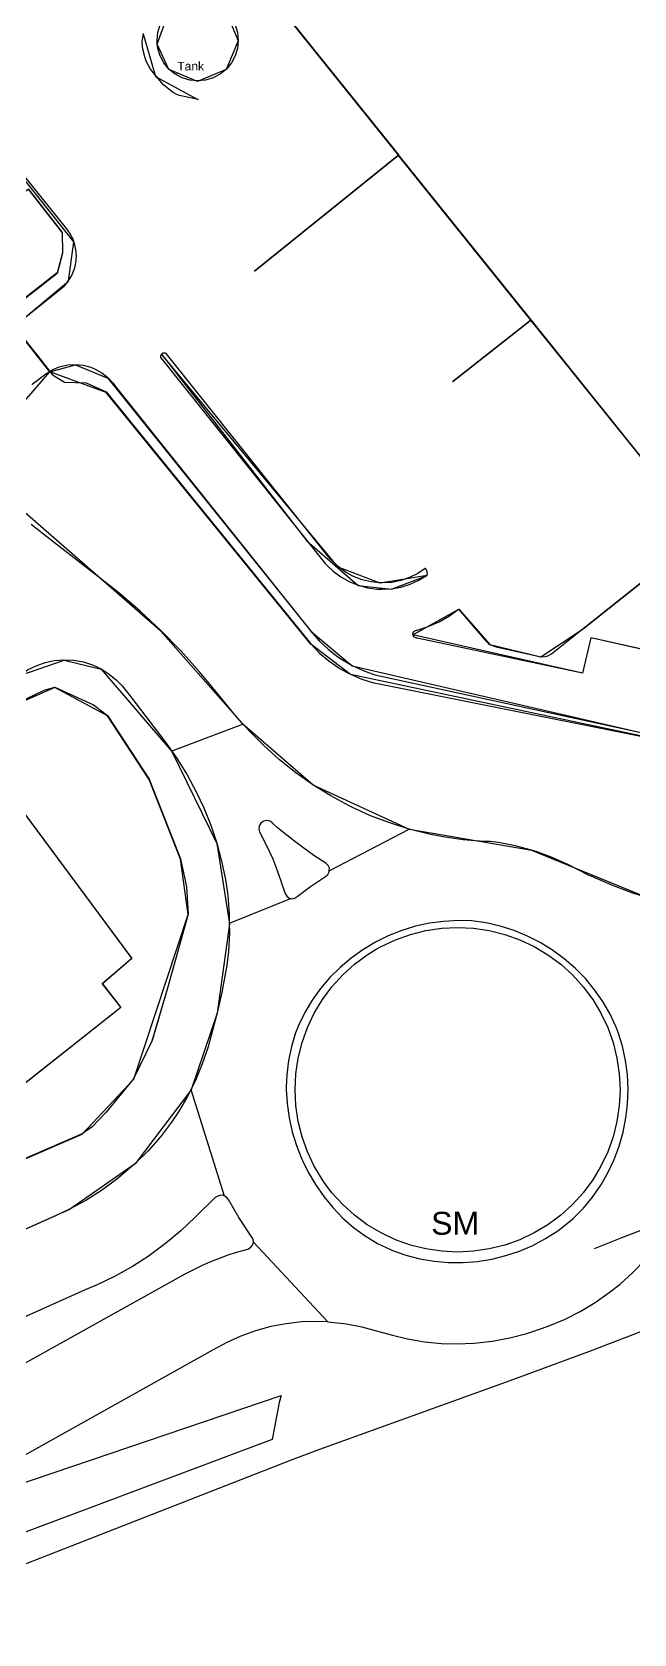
# Model space of a CAD drawing. Header units: millimetres. Extents: x 111502 to 977541, y 8702 to 1044108.
# Drawn here: x 488778.3 to 488857.1, y 242856.8 to 243066.6 of the extents above; entities that cross this region are included whole.
import ezdxf
from ezdxf.enums import TextEntityAlignment as Align

# ---------------------------------------------------------------- set-up
doc = ezdxf.new("R2010")
doc.units = ezdxf.units.MM
doc.header["$LTSCALE"] = 0.25
doc.linetypes.add('DASHED2', pattern=[9.525, 6.35, -3.175])
doc.layers.add('E HVSS As Laid HV', color=10, linetype='Continuous')
doc.layers.add('X HVSS Site Background', color=8, linetype='Continuous')
doc.styles.add('85C29BD3-77E0-4928-B775-6F', font='arial.ttf', dxfattribs={"height": 0.2})
doc.styles.add('OS Master Map$1$Standard', font='txt')

# ---------------------------------------------------------------- blocks, each defined once
blk = doc.blocks.new('Gas OS')
at = {"layer": 'X HVSS Site Background'}
for points in [[(847.36, -643), (784.04, -692.22), (725.14, -731.01), (661.93, -765.82), (644.6, -772.43), (621.83, -778.28), (606.42, -779.84), (591.13, -777.48), (575.55, -771.11), (559.53, -768.36), (546.93, -762.58), (537.8, -754.62), (527.03, -742.38), (506.88, -724.83), (506.2, -715.72), (512.49, -708.44), (507.82, -702.51), (514.94, -696.56), (515.61, -691.41), (477.49, -643.36)], [(531.39, -655.88), (535.75, -652.18), (536.66, -653.32), (533.2, -656.08), (536.07, -659.67), (539.53, -656.93), (558.09, -680.09), (539.27, -695.29)], [(531.91, -672.83), (526.38, -669.79), (524.73, -664.22)], [(595.95, -757.42), (551.83, -748.09), (546.63, -744.11), (519.86, -711.13), (512.49, -708.44), (515.84, -707.54), (520.08, -709.26), (546.67, -742.46), (552.04, -746.93), (592.07, -756.2)], [(664.38, -690.58), (682.87, -675.7), (685.67, -679.24), (667.16, -694.01), (664.38, -690.58), (602.74, -740.08), (597.95, -743.93), (600.81, -747.36), (594.79, -750.27), (591.53, -750.05), (592.55, -745.35), (583.28, -743.29), (582.18, -747.91), (560, -742.88), (565.99, -739.54), (570.08, -744.16), (576.72, -745.78), (582.27, -742.09), (595.65, -731.45), (597.91, -729.66), (575.44, -701.69), (565.19, -709.74)], [(575.44, -701.69), (558.09, -680.09)], [(501.79, -690.31), (509.65, -684.54), (514.09, -690.26), (514.15, -692.92), (513.45, -695.56), (506.98, -700.62), (507.82, -702.51)], [(480.27, -822.21), (492.3, -818.82), (516.72, -808.25), (523.47, -801.06), (530.61, -779.52), (529.59, -772.26), (525.48, -761.83), (520.03, -753.49), (513.13, -749.79), (507.06, -752.43), (504.68, -752.43), (508.58, -748.21), (514.35, -746.19), (519.22, -747.39), (528.46, -758.16), (534.34, -770.19), (535.99, -780.73), (534.4, -792.42), (530.96, -802.45), (523.64, -812.17), (515.08, -818.13), (505.93, -822.21)], [(504.68, -752.43), (508.02, -756.27), (508.24, -765.05), (523.23, -785.28), (519.36, -788.59), (521.8, -791.66), (503.85, -805.86), (502.36, -804.05), (500.83, -805.04), (483.36, -816.08), (476.15, -817.64), (461.91, -815.1), (451.94, -806.84), (450.76, -805.54), (452.99, -803.97)]]:
    blk.add_lwpolyline(points, dxfattribs=at)
for points in [[(526.52, -665.55), (528.06, -661.36), (531.82, -659.8), (535.58, -661.36), (537.13, -665.11), (535.58, -668.87), (531.82, -670.43), (528.06, -668.87)], [(546.11, -730.57), (552.84, -736.44), (557.18, -736.89), (561.86, -735.1), (555.73, -736.13), (550.21, -734), (527.15, -706.15)]]:
    blk.add_lwpolyline(points, close=True, dxfattribs=at)
blk = doc.blocks.new('OS MAP 060722')
at = {"layer": 'X HVSS Site Background'}
for points in [[(-34.57, 3901.77), (-28.04, 3907), (-27.88, 3907.17), (-27.73, 3907.35), (-27.59, 3907.53), (-27.45, 3907.72), (-27.32, 3907.91), (-27.2, 3908.11), (-27.09, 3908.31), (-26.99, 3908.52), (-26.89, 3908.74), (-26.8, 3908.95), (-26.73, 3909.17), (-26.66, 3909.39), (-26.6, 3909.62), (-26.55, 3909.84), (-26.51, 3910.07), (-26.47, 3910.3), (-26.45, 3910.58), (-26.44, 3910.81), (-26.44, 3911.05), (-26.45, 3911.28), (-26.47, 3911.51), (-26.5, 3911.74), (-26.54, 3911.97), (-26.59, 3912.2), (-26.64, 3912.42), (-26.71, 3912.65), (-26.78, 3912.87), (-26.87, 3913.08), (-26.96, 3913.3), (-27.06, 3913.51), (-27.17, 3913.71), (-27.29, 3913.91), (-27.42, 3914.11), (-27.55, 3914.3), (-27.74, 3914.54), (-64.89, 3960.95)], [(-2.85, 3947.36), (4.23, 3938.48), (15.7, 3924.19)], [(-15.86, 3938.74), (-15.88, 3939.17), (-15.78, 3940.21), (-15.47, 3941.21)], [(-5.65, 3941.21), (-5.35, 3940.21), (-5.25, 3939.17), (-5.35, 3938.13), (-5.48, 3937.71), (-5.65, 3937.14), (-6.14, 3936.22), (-6.8, 3935.41), (-7.61, 3934.75), (-8.44, 3934.3), (-8.53, 3934.26), (-9.53, 3933.96), (-10.56, 3933.86), (-11.6, 3933.96), (-12.6, 3934.26), (-13.52, 3934.75), (-14.32, 3935.41), (-14.98, 3936.22), (-15.47, 3937.14), (-15.72, 3937.97), (-15.78, 3938.13), (-15.86, 3938.74)], [(-10.47, 3931.45), (-11.72, 3931.68), (-12.95, 3931.94), (-13.19, 3932.04), (-13.86, 3932.41), (-14.13, 3932.59), (-14.98, 3933.31), (-16, 3934.5), (-16.74, 3935.42), (-17.02, 3935.87), (-17.3, 3936.47), (-17.49, 3937.03), (-17.75, 3938.03), (-17.8, 3938.4), (-17.81, 3939.01), (-17.64, 3940.08)], [(-3.12, 3908.98), (15.7, 3924.19)], [(33.05, 3902.58), (15.7, 3924.19)], [(-29.9, 3895.83), (-29.59, 3896.02), (-28.68, 3896.42), (-27.71, 3896.66), (-27.56, 3896.68), (-26.55, 3896.74), (-25.54, 3896.63), (-24.56, 3896.37), (-24, 3896.14), (-23.12, 3895.64), (-22.32, 3895.01), (-21.63, 3894.27), (-21.36, 3893.89), (-5.24, 3873.69), (4.26, 3861.79), (5.32, 3860.56), (6.49, 3859.45), (7.76, 3858.45), (8.23, 3858.13), (9.63, 3857.32), (11.1, 3856.64), (12.63, 3856.11), (13.83, 3855.81), (49.65, 3848.04)], [(-32.74, 3919.74), (-28.3, 3914.02), (-28.24, 3911.36), (-28.94, 3908.72), (-35.41, 3903.66), (-34.94, 3902.24), (-34.57, 3901.77)], [(-34.57, 3901.77), (-29.9, 3895.83)], [(22.8, 3894.52), (33.05, 3902.58)], [(55.5, 3874.58), (33.05, 3902.58)], [(3.71, 3873.69), (6.09, 3870.71), (6.24, 3870.54), (7.15, 3869.67), (8.17, 3868.92), (9.27, 3868.3), (10.44, 3867.82), (11.66, 3867.49), (12.92, 3867.32), (13.52, 3867.29), (14.78, 3867.36), (16.03, 3867.59), (17.23, 3867.97), (18.39, 3868.49), (19.46, 3869.16), (19.48, 3869.25), (19.48, 3869.29), (19.49, 3869.33), (19.49, 3869.41), (19.48, 3869.45), (19.48, 3869.53), (19.46, 3869.61), (19.45, 3869.64), (19.44, 3869.68), (19.42, 3869.73), (19.38, 3869.81), (19.36, 3869.84), (19.34, 3869.88), (19.3, 3869.94), (19.27, 3869.97), (19.25, 3870), (19.22, 3870.03), (18.22, 3869.36), (17.14, 3868.82), (16.01, 3868.43), (14.83, 3868.2), (13.63, 3868.12), (13.32, 3868.12), (12.12, 3868.25), (10.96, 3868.54), (9.84, 3868.97), (8.78, 3869.55), (7.81, 3870.26), (6.95, 3871.09), (6.79, 3871.27), (4.86, 3873.69), (-14.7, 3898.16), (-14.75, 3898.19), (-14.77, 3898.19), (-14.81, 3898.21), (-14.83, 3898.21), (-14.85, 3898.22), (-14.89, 3898.22), (-14.91, 3898.23), (-14.98, 3898.23), (-15, 3898.22), (-15.04, 3898.22), (-15.06, 3898.21), (-15.08, 3898.21), (-15.1, 3898.2), (-15.12, 3898.2), (-15.2, 3898.16), (-15.21, 3898.15), (-15.25, 3898.13), (-15.26, 3898.11), (-15.28, 3898.1), (-15.31, 3898.07), (-15.33, 3898.04), (-15.34, 3898.02), (-15.36, 3898.01), (-15.36, 3897.99), (-15.38, 3897.97), (-15.38, 3897.95), (-15.4, 3897.91), (-15.4, 3897.89), (-15.42, 3897.85), (-15.42, 3897.66), (-15.41, 3897.64), (-15.41, 3897.62), (-15.4, 3897.6), (3.71, 3873.69)], [(-4.61, 3849.63), (-4.77, 3849.81), (-5.66, 3850.82), (-5.7, 3850.87), (-7.97, 3853.65), (-10.32, 3856.5), (-12.79, 3859.25), (-15.37, 3861.88), (-18.07, 3864.41), (-20.87, 3866.81), (-23.68, 3869.02), (-29.7, 3873.69), (-32.37, 3875.76)], [(-32.28, 3894.1), (-32.23, 3894.14), (-30.44, 3895.49), (-29.9, 3895.83)], [(-29.9, 3895.83), (-29.56, 3895.39), (-28.01, 3894.41), (-25.15, 3894.35), (-22.53, 3893.14), (-6.76, 3873.69), (4.22, 3860.14), (5.35, 3858.97), (6.58, 3857.92), (7.9, 3857), (8, 3856.94), (9.42, 3856.16), (10.91, 3855.53), (12.45, 3855.04), (12.51, 3855.03), (53.54, 3846.82), (59.37, 3847.22), (63.56, 3846.56)], [(39.86, 3862.16), (53.25, 3872.79)], [(50.13, 3858.89), (40.87, 3860.95), (39.77, 3856.33), (18.14, 3860.91), (18.06, 3860.91), (18.03, 3860.92), (18.01, 3860.92), (17.99, 3860.93), (17.97, 3860.93), (17.81, 3861.01), (17.8, 3861.03), (17.78, 3861.04), (17.73, 3861.09), (17.72, 3861.11), (17.7, 3861.13), (17.69, 3861.15), (17.68, 3861.16), (17.62, 3861.28), (17.62, 3861.3), (17.61, 3861.33), (17.61, 3861.35), (17.6, 3861.37), (17.6, 3861.5), (17.61, 3861.54), (17.64, 3861.6), (17.64, 3861.62), (17.66, 3861.64), (17.66, 3861.66), (17.68, 3861.68), (17.7, 3861.72), (17.72, 3861.73), (17.73, 3861.75), (17.78, 3861.8), (17.82, 3861.82), (17.85, 3861.85), (17.93, 3861.89), (17.96, 3861.89), (18, 3861.91), (18.02, 3861.91), (18.04, 3861.92), (18.13, 3861.92), (19.6, 3862.4), (21.01, 3863.03), (22.37, 3863.83), (23.58, 3864.71), (27.03, 3860.62), (27.48, 3860.2), (27.66, 3860.08), (28.23, 3859.83), (28.51, 3859.77), (33.75, 3858.59), (34.31, 3858.46), (34.89, 3858.49), (35.24, 3858.59), (35.75, 3858.86), (39.86, 3862.16)], [(-33.83, 3856.06), (-32.82, 3856.74), (-31.7, 3857.29), (-30.52, 3857.71), (-29.3, 3857.97), (-28.06, 3858.07), (-26.81, 3858.02), (-25.51, 3857.78), (-24.32, 3857.4), (-23.19, 3856.87), (-22.13, 3856.2), (-21.17, 3855.4), (-20.45, 3854.65), (-19.32, 3853.19), (-14.82, 3847.33), (-13.95, 3846.1)], [(-35.35, 3851.83), (-30.67, 3854.09), (-29.27, 3854.48), (-24.18, 3852.16), (-22.37, 3850.77), (-16.93, 3842.43), (-12.83, 3831.99), (-12.03, 3828.35), (-11.8, 3824.73), (-14.53, 3815.05), (-16.54, 3808.23)], [(-22.55, 3811.06), (-20.62, 3812.58), (-23.05, 3815.67), (-19.18, 3818.97), (-34.16, 3839.22), (-34.51, 3840.42), (-34.7, 3841.94), (-34.56, 3844.71), (-34.24, 3846.74), (-34.38, 3848), (-34.87, 3848.96), (-35.83, 3849.67), (-36.99, 3850.5), (-37.76, 3851.22), (-37.72, 3851.83)], [(-4.61, 3849.63), (-13.95, 3846.1)], [(17.12, 3835.89), (14.56, 3836.7), (12.05, 3837.65), (9.61, 3838.76), (9.25, 3838.93), (6.85, 3840.23), (4.52, 3841.67), (2.29, 3843.25), (0.15, 3844.96), (-1.93, 3846.82), (-3.85, 3848.77), (-4.61, 3849.63)], [(-13.95, 3846.1), (-13.32, 3845.21), (-11.95, 3843), (-10.72, 3840.7), (-9.78, 3838.68), (-8.86, 3836.39), (-8.55, 3835.49), (-8.07, 3834.06), (-7.43, 3831.69), (-6.93, 3829.28), (-6.64, 3827.23), (-6.45, 3824.77), (-6.43, 3823.52)], [(6.65, 3830.44), (6.66, 3830.77), (6.5, 3831.14), (6.22, 3831.43), (4.63, 3832.43), (2.31, 3834.13), (-0.12, 3836.05), (-0.78, 3836.68), (-1.1, 3836.91), (-1.5, 3837), (-1.89, 3836.95), (-1.99, 3836.9), (-2.3, 3836.65), (-2.5, 3836.3), (-2.55, 3835.9), (-2.47, 3835.55), (-1.67, 3833.93), (-0.74, 3831.98), (-0.45, 3831.28), (0.27, 3829.24), (0.41, 3828.8), (0.9, 3827.44), (1.08, 3827.1), (1.38, 3826.87), (1.45, 3826.84), (1.66, 3826.81)], [(6.65, 3830.44), (17.12, 3835.89)], [(48.71, 3826.75), (46.39, 3827.48), (43.62, 3828.53), (40.91, 3829.72), (40.67, 3829.83), (37.86, 3831.24), (35.83, 3832.16), (33.74, 3832.94), (33.13, 3833.13), (30.97, 3833.71), (28.78, 3834.13), (27.71, 3834.28), (26.83, 3834.26), (24.15, 3834.49), (21.49, 3834.89), (19.72, 3835.24), (17.12, 3835.89)], [(1.66, 3826.81), (1.82, 3826.78), (2.19, 3826.88), (2.45, 3827.08), (4.18, 3828.37), (6.17, 3829.67), (6.47, 3829.94), (6.65, 3830.31), (6.65, 3830.44)], [(1.66, 3826.81), (-6.43, 3823.52)], [(-6.43, 3823.52), (-6.42, 3822.31), (-6.55, 3819.86), (-6.74, 3818.08), (-7.41, 3814.48), (-8.02, 3811.82), (-9.21, 3807.36), (-9.96, 3805.15), (-9.97, 3805.12)], [(36.45, 3783.23), (36.54, 3783.29), (38.03, 3784.45), (38.57, 3784.92), (39.9, 3786.26), (41.11, 3787.71), (42.18, 3789.26), (43.12, 3790.9), (43.92, 3792.62), (44.58, 3794.39), (45.1, 3796.22), (45.47, 3798.08), (45.63, 3799.46), (45.69, 3799.96), (45.76, 3801.85), (45.67, 3803.74), (45.43, 3805.61), (45.02, 3807.46), (44.46, 3809.26), (44.19, 3809.95), (43.89, 3810.6), (43.4, 3811.67), (42.45, 3813.31), (41.37, 3814.86), (40.16, 3816.31), (39.73, 3816.75), (38.84, 3817.66), (37.4, 3818.9), (35.88, 3820.02), (34.26, 3821.02), (32.58, 3821.88), (30.83, 3822.61), (29.03, 3823.18), (27.19, 3823.6), (25.31, 3823.86), (23.58, 3823.91), (21.64, 3823.81), (19.77, 3823.57), (17.93, 3823.17), (16.13, 3822.62), (14.37, 3821.92), (12.68, 3821.08), (11.06, 3820.1), (9.52, 3819), (8.08, 3817.78), (6.74, 3816.45), (5.51, 3815.02), (4.41, 3813.49), (3.44, 3811.87), (3.31, 3811.6), (2.62, 3810.17), (2.25, 3809.23), (1.69, 3807.43), (1.3, 3805.59), (1.08, 3803.72), (1.03, 3802.13), (1.02, 3801.85), (1.13, 3799.97), (1.15, 3799.88)], [(2.33, 3799.32), (2.28, 3799.68), (2.18, 3801.76), (2.28, 3803.84), (2.59, 3805.91), (3.09, 3807.93), (3.8, 3809.9), (4.69, 3811.78), (5.76, 3813.57), (7, 3815.25), (8.41, 3816.79), (9.95, 3818.2), (11.63, 3819.44), (12.77, 3820.15), (13.42, 3820.51), (15.3, 3821.4), (17.27, 3822.11), (19.29, 3822.61), (21.36, 3822.92), (23.44, 3823.02), (25.52, 3822.92), (27.59, 3822.61), (29.61, 3822.11), (31.58, 3821.4), (33.46, 3820.51), (35.25, 3819.44), (36.93, 3818.2), (38.48, 3816.79), (39.88, 3815.25), (41.12, 3813.57), (42.19, 3811.78), (43.08, 3809.9), (43.79, 3807.93), (44.29, 3805.91), (44.6, 3803.84), (44.7, 3801.76), (44.6, 3799.68), (44.29, 3797.61), (43.79, 3795.59), (43.08, 3793.62), (42.19, 3791.74), (41.12, 3789.95), (39.88, 3788.27), (38.48, 3786.73), (36.93, 3785.32), (36.43, 3784.93), (35.25, 3784.08), (34.98, 3783.92)], [(131.52, 3821.49), (112.62, 3811.39), (99.52, 3804.99), (85.32, 3799.09), (64.82, 3789.99), (45.02, 3782.39), (41.3, 3780.94)]]:
    blk.add_lwpolyline(points, dxfattribs=at)
at = {"layer": 'X HVSS Site Background', "flags": 128}
for points in [[(-49.88, 3729.58), (-44.78, 3733.18), (-44.78, 3733.18), (-39.18, 3736.68), (-39.18, 3736.68), (-35.88, 3738.58), (-35.88, 3738.58), (1.92, 3753.39), (1.92, 3753.39), (5.42, 3754.69), (5.42, 3754.69), (18.72, 3759.49), (18.72, 3759.49), (30.32, 3763.69), (30.32, 3763.69), (40.62, 3767.49), (40.62, 3767.49), (50.02, 3771.09)], [(-29.9, 3895.83), (-29.59, 3896.02), (-29.59, 3896.02), (-28.68, 3896.42), (-28.68, 3896.42), (-27.71, 3896.66), (-27.71, 3896.66), (-27.56, 3896.68), (-27.56, 3896.68), (-26.55, 3896.74), (-26.55, 3896.74), (-25.54, 3896.63), (-25.54, 3896.63), (-24.56, 3896.37), (-24.56, 3896.37), (-24, 3896.14), (-24, 3896.14), (-23.12, 3895.64), (-23.12, 3895.64), (-22.32, 3895.01), (-22.32, 3895.01), (-21.63, 3894.27), (-21.63, 3894.27), (-21.36, 3893.89), (-21.36, 3893.89), (-5.24, 3873.69), (-5.24, 3873.69), (4.26, 3861.79), (4.26, 3861.79), (5.32, 3860.56), (5.32, 3860.56), (6.49, 3859.45), (6.49, 3859.45), (7.76, 3858.45), (7.76, 3858.45), (8.23, 3858.13), (8.23, 3858.13), (9.63, 3857.32), (9.63, 3857.32), (11.1, 3856.64), (11.1, 3856.64), (12.63, 3856.11), (12.63, 3856.11), (13.83, 3855.81), (13.83, 3855.81), (49.65, 3848.04)], [(33.05, 3902.58), (19.99, 3918.85)], [(-3.12, 3908.98), (-1.59, 3910.22)], [(22.8, 3894.52), (33.05, 3902.58)], [(55.5, 3874.58), (33.05, 3902.58)], [(-31.73, 3898.16), (-29.9, 3895.83)], [(3.71, 3873.69), (6.09, 3870.71), (6.09, 3870.71), (6.24, 3870.54), (6.24, 3870.54), (7.15, 3869.67), (7.15, 3869.67), (8.17, 3868.92), (8.17, 3868.92), (9.27, 3868.3), (9.27, 3868.3), (10.44, 3867.82), (10.44, 3867.82), (11.66, 3867.49), (11.66, 3867.49), (12.92, 3867.32), (12.92, 3867.32), (13.52, 3867.29), (13.52, 3867.29), (14.78, 3867.36), (14.78, 3867.36), (16.03, 3867.59), (16.03, 3867.59), (17.23, 3867.97), (17.23, 3867.97), (18.39, 3868.49), (18.39, 3868.49), (19.46, 3869.16), (19.46, 3869.16), (19.48, 3869.25), (19.48, 3869.25), (19.48, 3869.29), (19.48, 3869.29), (19.49, 3869.33), (19.49, 3869.33), (19.49, 3869.41), (19.49, 3869.41), (19.48, 3869.45), (19.48, 3869.45), (19.48, 3869.53), (19.48, 3869.53), (19.46, 3869.61), (19.46, 3869.61), (19.45, 3869.64), (19.45, 3869.64), (19.44, 3869.68), (19.44, 3869.68), (19.42, 3869.73), (19.42, 3869.73), (19.38, 3869.81), (19.38, 3869.81), (19.36, 3869.84), (19.36, 3869.84), (19.34, 3869.88), (19.34, 3869.88), (19.3, 3869.94), (19.3, 3869.94), (19.27, 3869.97), (19.27, 3869.97), (19.25, 3870), (19.25, 3870), (19.22, 3870.03), (19.22, 3870.03), (18.22, 3869.36), (18.22, 3869.36), (17.14, 3868.82), (17.14, 3868.82), (16.01, 3868.43), (16.01, 3868.43), (14.83, 3868.2), (14.83, 3868.2), (13.63, 3868.12), (13.63, 3868.12), (13.32, 3868.12), (13.32, 3868.12), (12.12, 3868.25), (12.12, 3868.25), (10.96, 3868.54), (10.96, 3868.54), (9.84, 3868.97), (9.84, 3868.97), (8.78, 3869.55), (8.78, 3869.55), (7.81, 3870.26), (7.81, 3870.26), (6.95, 3871.09), (6.95, 3871.09), (6.79, 3871.27), (6.79, 3871.27), (4.86, 3873.69), (4.86, 3873.69), (-14.7, 3898.16), (-14.7, 3898.16), (-14.75, 3898.19), (-14.75, 3898.19), (-14.77, 3898.19), (-14.77, 3898.19), (-14.81, 3898.21), (-14.81, 3898.21), (-14.83, 3898.21), (-14.83, 3898.21), (-14.85, 3898.22), (-14.85, 3898.22), (-14.89, 3898.22), (-14.89, 3898.22), (-14.91, 3898.23), (-14.91, 3898.23), (-14.98, 3898.23), (-14.98, 3898.23), (-15, 3898.22), (-15, 3898.22), (-15.04, 3898.22), (-15.04, 3898.22), (-15.06, 3898.21), (-15.06, 3898.21), (-15.08, 3898.21), (-15.08, 3898.21), (-15.1, 3898.2), (-15.1, 3898.2), (-15.12, 3898.2), (-15.12, 3898.2), (-15.2, 3898.16), (-15.2, 3898.16), (-15.21, 3898.15), (-15.21, 3898.15), (-15.25, 3898.13), (-15.25, 3898.13), (-15.26, 3898.11), (-15.26, 3898.11), (-15.28, 3898.1), (-15.28, 3898.1), (-15.31, 3898.07), (-15.31, 3898.07), (-15.33, 3898.04), (-15.33, 3898.04), (-15.34, 3898.02), (-15.34, 3898.02), (-15.36, 3898.01), (-15.36, 3898.01), (-15.36, 3897.99), (-15.36, 3897.99), (-15.38, 3897.97), (-15.38, 3897.97), (-15.38, 3897.95), (-15.38, 3897.95), (-15.4, 3897.91), (-15.4, 3897.91), (-15.4, 3897.89), (-15.4, 3897.89), (-15.42, 3897.85), (-15.42, 3897.85), (-15.42, 3897.66), (-15.42, 3897.66), (-15.41, 3897.64), (-15.41, 3897.64), (-15.41, 3897.62), (-15.41, 3897.62), (-15.4, 3897.6), (-15.4, 3897.6), (3.71, 3873.69)], [(-4.61, 3849.63), (-4.77, 3849.81), (-4.77, 3849.81), (-5.66, 3850.82), (-5.66, 3850.82), (-5.7, 3850.87), (-5.7, 3850.87), (-7.97, 3853.65), (-7.97, 3853.65), (-10.32, 3856.5), (-10.32, 3856.5), (-12.79, 3859.25), (-12.79, 3859.25), (-15.37, 3861.88), (-15.37, 3861.88), (-18.07, 3864.41), (-18.07, 3864.41), (-20.87, 3866.81), (-20.87, 3866.81), (-23.68, 3869.02), (-23.68, 3869.02), (-29.7, 3873.69), (-29.7, 3873.69), (-32.37, 3875.76)], [(-32.28, 3894.1), (-32.23, 3894.14), (-32.23, 3894.14), (-30.44, 3895.49), (-30.44, 3895.49), (-29.9, 3895.83)], [(-29.9, 3895.83), (-29.56, 3895.39), (-29.56, 3895.39), (-28.01, 3894.41), (-28.01, 3894.41), (-25.15, 3894.35), (-25.15, 3894.35), (-22.53, 3893.14), (-22.53, 3893.14), (-6.76, 3873.69), (-6.76, 3873.69), (4.22, 3860.14), (4.22, 3860.14), (5.35, 3858.97), (5.35, 3858.97), (6.58, 3857.92), (6.58, 3857.92), (7.9, 3857), (7.9, 3857), (8, 3856.94), (8, 3856.94), (9.42, 3856.16), (9.42, 3856.16), (10.91, 3855.53), (10.91, 3855.53), (12.45, 3855.04), (12.45, 3855.04), (12.51, 3855.03), (12.51, 3855.03), (53.54, 3846.82)], [(39.86, 3862.16), (53.25, 3872.79)], [(50.13, 3858.89), (40.87, 3860.95), (40.87, 3860.95), (39.77, 3856.33), (39.77, 3856.33), (18.14, 3860.91), (18.14, 3860.91), (18.06, 3860.91), (18.06, 3860.91), (18.03, 3860.92), (18.03, 3860.92), (18.01, 3860.92), (18.01, 3860.92), (17.99, 3860.93), (17.99, 3860.93), (17.97, 3860.93), (17.97, 3860.93), (17.81, 3861.01), (17.81, 3861.01), (17.8, 3861.03), (17.8, 3861.03), (17.78, 3861.04), (17.78, 3861.04), (17.73, 3861.09), (17.73, 3861.09), (17.72, 3861.11), (17.72, 3861.11), (17.7, 3861.13), (17.7, 3861.13), (17.69, 3861.15), (17.69, 3861.15), (17.68, 3861.16), (17.68, 3861.16), (17.62, 3861.28), (17.62, 3861.28), (17.62, 3861.3), (17.62, 3861.3), (17.61, 3861.33), (17.61, 3861.33), (17.61, 3861.35), (17.61, 3861.35), (17.6, 3861.37), (17.6, 3861.37), (17.6, 3861.5), (17.6, 3861.5), (17.61, 3861.54), (17.61, 3861.54), (17.64, 3861.6), (17.64, 3861.6), (17.64, 3861.62), (17.64, 3861.62), (17.66, 3861.64), (17.66, 3861.64), (17.66, 3861.66), (17.66, 3861.66), (17.68, 3861.68), (17.68, 3861.68), (17.7, 3861.72), (17.7, 3861.72), (17.72, 3861.73), (17.72, 3861.73), (17.73, 3861.75), (17.73, 3861.75), (17.78, 3861.8), (17.78, 3861.8), (17.82, 3861.82), (17.82, 3861.82), (17.85, 3861.85), (17.85, 3861.85), (17.93, 3861.89), (17.93, 3861.89), (17.96, 3861.89), (17.96, 3861.89), (18, 3861.91), (18, 3861.91), (18.02, 3861.91), (18.02, 3861.91), (18.04, 3861.92), (18.04, 3861.92), (18.13, 3861.92), (18.13, 3861.92), (19.6, 3862.4), (19.6, 3862.4), (21.01, 3863.03), (21.01, 3863.03), (22.37, 3863.83), (22.37, 3863.83), (23.58, 3864.71), (23.58, 3864.71), (27.03, 3860.62), (27.03, 3860.62), (27.48, 3860.2), (27.48, 3860.2), (27.66, 3860.08), (27.66, 3860.08), (28.23, 3859.83), (28.23, 3859.83), (28.51, 3859.77), (28.51, 3859.77), (33.75, 3858.59), (33.75, 3858.59), (34.31, 3858.46), (34.31, 3858.46), (34.89, 3858.49), (34.89, 3858.49), (35.24, 3858.59), (35.24, 3858.59), (35.75, 3858.86), (35.75, 3858.86), (39.86, 3862.16)], [(-32.82, 3856.74), (-31.7, 3857.29), (-31.7, 3857.29), (-30.52, 3857.71), (-30.52, 3857.71), (-29.3, 3857.97), (-29.3, 3857.97), (-28.06, 3858.07), (-28.06, 3858.07), (-26.81, 3858.02), (-26.81, 3858.02), (-25.51, 3857.78), (-25.51, 3857.78), (-24.32, 3857.4), (-24.32, 3857.4), (-23.19, 3856.87), (-23.19, 3856.87), (-22.13, 3856.2), (-22.13, 3856.2), (-21.17, 3855.4), (-21.17, 3855.4), (-20.45, 3854.65), (-20.45, 3854.65), (-19.32, 3853.19), (-19.32, 3853.19), (-14.82, 3847.33), (-14.82, 3847.33), (-13.95, 3846.1)], [(-35.35, 3851.83), (-30.67, 3854.09), (-30.67, 3854.09), (-29.27, 3854.48), (-29.27, 3854.48), (-24.18, 3852.16), (-24.18, 3852.16), (-22.37, 3850.77), (-22.37, 3850.77), (-16.93, 3842.43), (-16.93, 3842.43), (-12.83, 3831.99), (-12.83, 3831.99), (-12.03, 3828.35), (-12.03, 3828.35), (-11.8, 3824.73), (-11.8, 3824.73), (-14.53, 3815.05), (-14.53, 3815.05), (-16.58, 3808.1), (-16.58, 3808.1), (-18.95, 3803.19), (-18.95, 3803.19), (-22.52, 3798.81), (-22.52, 3798.81), (-24.37, 3796.89), (-24.37, 3796.89), (-25.7, 3795.99), (-25.7, 3795.99), (-47.66, 3786.49)], [(-38.57, 3798.39), (-20.62, 3812.58), (-20.62, 3812.58), (-23.05, 3815.67), (-23.05, 3815.67), (-19.18, 3818.97), (-19.18, 3818.97), (-34.16, 3839.22)], [(-4.61, 3849.63), (-13.95, 3846.1)], [(17.12, 3835.89), (14.56, 3836.7), (14.56, 3836.7), (12.05, 3837.65), (12.05, 3837.65), (9.61, 3838.76), (9.61, 3838.76), (9.25, 3838.93), (9.25, 3838.93), (6.85, 3840.23), (6.85, 3840.23), (4.52, 3841.67), (4.52, 3841.67), (2.29, 3843.25), (2.29, 3843.25), (0.15, 3844.96), (0.15, 3844.96), (-1.93, 3846.82), (-1.93, 3846.82), (-3.85, 3848.77), (-3.85, 3848.77), (-4.61, 3849.63)], [(-13.95, 3846.1), (-13.32, 3845.21), (-13.32, 3845.21), (-11.95, 3843), (-11.95, 3843), (-10.72, 3840.7), (-10.72, 3840.7), (-9.78, 3838.68), (-9.78, 3838.68), (-8.86, 3836.39), (-8.86, 3836.39), (-8.55, 3835.49), (-8.55, 3835.49), (-8.07, 3834.06), (-8.07, 3834.06), (-7.43, 3831.69), (-7.43, 3831.69), (-6.93, 3829.28), (-6.93, 3829.28), (-6.64, 3827.23), (-6.64, 3827.23), (-6.45, 3824.77), (-6.45, 3824.77), (-6.43, 3823.52)], [(6.65, 3830.44), (6.66, 3830.77), (6.66, 3830.77), (6.5, 3831.14), (6.5, 3831.14), (6.22, 3831.43), (6.22, 3831.43), (4.63, 3832.43), (4.63, 3832.43), (2.31, 3834.13), (2.31, 3834.13), (-0.12, 3836.05), (-0.12, 3836.05), (-0.78, 3836.68), (-0.78, 3836.68), (-1.1, 3836.91), (-1.1, 3836.91), (-1.5, 3837), (-1.5, 3837), (-1.89, 3836.95), (-1.89, 3836.95), (-1.99, 3836.9), (-1.99, 3836.9), (-2.3, 3836.65), (-2.3, 3836.65), (-2.5, 3836.3), (-2.5, 3836.3), (-2.55, 3835.9), (-2.55, 3835.9), (-2.47, 3835.55), (-2.47, 3835.55), (-1.67, 3833.93), (-1.67, 3833.93), (-0.74, 3831.98), (-0.74, 3831.98), (-0.45, 3831.28), (-0.45, 3831.28), (0.27, 3829.24), (0.27, 3829.24), (0.41, 3828.8), (0.41, 3828.8), (0.9, 3827.44), (0.9, 3827.44), (1.08, 3827.1), (1.08, 3827.1), (1.38, 3826.87), (1.38, 3826.87), (1.45, 3826.84), (1.45, 3826.84), (1.66, 3826.81)], [(6.65, 3830.44), (17.12, 3835.89)], [(48.71, 3826.75), (46.39, 3827.48), (46.39, 3827.48), (43.62, 3828.53), (43.62, 3828.53), (40.91, 3829.72), (40.91, 3829.72), (40.67, 3829.83), (40.67, 3829.83), (37.86, 3831.24), (37.86, 3831.24), (35.83, 3832.16), (35.83, 3832.16), (33.74, 3832.94), (33.74, 3832.94), (33.13, 3833.13), (33.13, 3833.13), (30.97, 3833.71), (30.97, 3833.71), (28.78, 3834.13), (28.78, 3834.13), (27.71, 3834.28), (27.71, 3834.28), (26.83, 3834.26), (26.83, 3834.26), (24.15, 3834.49), (24.15, 3834.49), (21.49, 3834.89), (21.49, 3834.89), (19.72, 3835.24), (19.72, 3835.24), (17.12, 3835.89)], [(1.66, 3826.81), (1.82, 3826.78), (1.82, 3826.78), (2.19, 3826.88), (2.19, 3826.88), (2.45, 3827.08), (2.45, 3827.08), (4.18, 3828.37), (4.18, 3828.37), (6.17, 3829.67), (6.17, 3829.67), (6.47, 3829.94), (6.47, 3829.94), (6.65, 3830.31), (6.65, 3830.31), (6.65, 3830.44)], [(1.66, 3826.81), (-6.43, 3823.52)], [(-6.43, 3823.52), (-6.42, 3822.31), (-6.42, 3822.31), (-6.55, 3819.86), (-6.55, 3819.86), (-6.74, 3818.08), (-6.74, 3818.08), (-7.41, 3814.48), (-7.41, 3814.48), (-8.02, 3811.82), (-8.02, 3811.82), (-9.21, 3807.36), (-9.21, 3807.36), (-9.96, 3805.15), (-9.96, 3805.15), (-10.86, 3802.98), (-10.86, 3802.98), (-11.46, 3801.79)], [(23.58, 3823.91), (21.64, 3823.81), (21.64, 3823.81), (19.77, 3823.57), (19.77, 3823.57), (17.93, 3823.17), (17.93, 3823.17), (16.13, 3822.62), (16.13, 3822.62), (14.37, 3821.92), (14.37, 3821.92), (12.68, 3821.08), (12.68, 3821.08), (11.06, 3820.1), (11.06, 3820.1), (9.52, 3819), (9.52, 3819), (8.08, 3817.78), (8.08, 3817.78), (6.74, 3816.45), (6.74, 3816.45), (5.51, 3815.02), (5.51, 3815.02), (4.41, 3813.49), (4.41, 3813.49), (3.44, 3811.87), (3.44, 3811.87), (3.31, 3811.6), (3.31, 3811.6), (2.62, 3810.17), (2.62, 3810.17), (2.25, 3809.23), (2.25, 3809.23), (1.69, 3807.43), (1.69, 3807.43), (1.3, 3805.59), (1.3, 3805.59), (1.08, 3803.72), (1.08, 3803.72), (1.03, 3802.13), (1.03, 3802.13), (1.02, 3801.85), (1.02, 3801.85), (1.13, 3799.97), (1.13, 3799.97), (1.39, 3798.1), (1.39, 3798.1), (1.81, 3796.26), (1.81, 3796.26), (2.36, 3794.45), (2.36, 3794.45), (3.06, 3792.68), (3.06, 3792.68), (3.15, 3792.49), (3.15, 3792.49), (3.89, 3790.97), (3.89, 3790.97), (4.84, 3789.34), (4.84, 3789.34), (5.92, 3787.78), (5.92, 3787.78), (7.12, 3786.32), (7.12, 3786.32), (8.43, 3784.96), (8.43, 3784.96), (9.84, 3783.72), (9.84, 3783.72), (11.36, 3782.61), (11.36, 3782.61), (12.6, 3781.86), (12.6, 3781.86), (12.97, 3781.64), (12.97, 3781.64), (14.67, 3780.82), (14.67, 3780.82), (14.91, 3780.72), (14.91, 3780.72), (16.69, 3780.08), (16.69, 3780.08), (18.52, 3779.61), (18.52, 3779.61), (20.38, 3779.3), (20.38, 3779.3), (22.26, 3779.14), (22.26, 3779.14), (24.16, 3779.14), (24.16, 3779.14), (26.04, 3779.29), (26.04, 3779.29), (27.91, 3779.59), (27.91, 3779.59), (29.75, 3780.04), (29.75, 3780.04), (31.55, 3780.64), (31.55, 3780.64), (33.29, 3781.38), (33.29, 3781.38), (34.96, 3782.26), (34.96, 3782.26), (36.54, 3783.29), (36.54, 3783.29), (38.03, 3784.45), (38.03, 3784.45), (38.57, 3784.92), (38.57, 3784.92), (39.9, 3786.26), (39.9, 3786.26), (41.11, 3787.71), (41.11, 3787.71), (42.18, 3789.26), (42.18, 3789.26), (43.12, 3790.9), (43.12, 3790.9), (43.92, 3792.62), (43.92, 3792.62), (44.58, 3794.39), (44.58, 3794.39), (45.1, 3796.22), (45.1, 3796.22), (45.47, 3798.08), (45.47, 3798.08), (45.63, 3799.46), (45.63, 3799.46), (45.69, 3799.96), (45.69, 3799.96), (45.76, 3801.85), (45.76, 3801.85), (45.67, 3803.74), (45.67, 3803.74), (45.43, 3805.61), (45.43, 3805.61), (45.02, 3807.46), (45.02, 3807.46), (44.46, 3809.26), (44.46, 3809.26), (44.19, 3809.95), (44.19, 3809.95), (43.89, 3810.6), (43.89, 3810.6), (43.4, 3811.67), (43.4, 3811.67), (42.45, 3813.31), (42.45, 3813.31), (41.37, 3814.86), (41.37, 3814.86), (40.16, 3816.31), (40.16, 3816.31), (39.73, 3816.75), (39.73, 3816.75), (38.84, 3817.66), (38.84, 3817.66), (37.4, 3818.9), (37.4, 3818.9), (35.88, 3820.02), (35.88, 3820.02), (34.26, 3821.02), (34.26, 3821.02), (32.58, 3821.88), (32.58, 3821.88), (30.83, 3822.61), (30.83, 3822.61), (29.03, 3823.18), (29.03, 3823.18), (27.19, 3823.6), (27.19, 3823.6), (25.31, 3823.86), (25.31, 3823.86), (23.58, 3823.91)], [(12.77, 3820.15), (13.42, 3820.51), (13.42, 3820.51), (15.3, 3821.4), (15.3, 3821.4), (17.27, 3822.11), (17.27, 3822.11), (19.29, 3822.61), (19.29, 3822.61), (21.36, 3822.92), (21.36, 3822.92), (23.44, 3823.02), (23.44, 3823.02), (25.52, 3822.92), (25.52, 3822.92), (27.59, 3822.61), (27.59, 3822.61), (29.61, 3822.11), (29.61, 3822.11), (31.58, 3821.4), (31.58, 3821.4), (33.46, 3820.51), (33.46, 3820.51), (35.25, 3819.44), (35.25, 3819.44), (36.93, 3818.2), (36.93, 3818.2), (38.48, 3816.79), (38.48, 3816.79), (39.88, 3815.25), (39.88, 3815.25), (41.12, 3813.57), (41.12, 3813.57), (42.19, 3811.78), (42.19, 3811.78), (43.08, 3809.9), (43.08, 3809.9), (43.79, 3807.93), (43.79, 3807.93), (44.29, 3805.91), (44.29, 3805.91), (44.6, 3803.84), (44.6, 3803.84), (44.7, 3801.76), (44.7, 3801.76), (44.6, 3799.68), (44.6, 3799.68), (44.29, 3797.61), (44.29, 3797.61), (43.79, 3795.59), (43.79, 3795.59), (43.08, 3793.62), (43.08, 3793.62), (42.19, 3791.74), (42.19, 3791.74), (41.12, 3789.95), (41.12, 3789.95), (39.88, 3788.27), (39.88, 3788.27), (38.48, 3786.73), (38.48, 3786.73), (36.93, 3785.32), (36.93, 3785.32), (36.43, 3784.93), (36.43, 3784.93), (35.25, 3784.08), (35.25, 3784.08), (33.46, 3783.01), (33.46, 3783.01), (31.58, 3782.12), (31.58, 3782.12), (29.61, 3781.41), (29.61, 3781.41), (27.59, 3780.91), (27.59, 3780.91), (25.52, 3780.6), (25.52, 3780.6), (23.44, 3780.5), (23.44, 3780.5), (21.36, 3780.6), (21.36, 3780.6), (19.29, 3780.91), (19.29, 3780.91), (17.27, 3781.41), (17.27, 3781.41), (15.3, 3782.12), (15.3, 3782.12), (13.42, 3783.01), (13.42, 3783.01), (11.63, 3784.08), (11.63, 3784.08), (9.95, 3785.32), (9.95, 3785.32), (8.41, 3786.73), (8.41, 3786.73), (7, 3788.27), (7, 3788.27), (5.99, 3789.61), (5.99, 3789.61), (5.76, 3789.95), (5.76, 3789.95), (4.69, 3791.74), (4.69, 3791.74), (3.8, 3793.62), (3.8, 3793.62), (3.09, 3795.59), (3.09, 3795.59), (2.59, 3797.61), (2.59, 3797.61), (2.28, 3799.68), (2.28, 3799.68), (2.18, 3801.76), (2.18, 3801.76), (2.28, 3803.84), (2.28, 3803.84), (2.59, 3805.91), (2.59, 3805.91), (3.09, 3807.93), (3.09, 3807.93), (3.8, 3809.9), (3.8, 3809.9), (4.69, 3811.78), (4.69, 3811.78), (5.76, 3813.57), (5.76, 3813.57), (7, 3815.25), (7, 3815.25), (8.41, 3816.79), (8.41, 3816.79), (9.95, 3818.2), (9.95, 3818.2), (11.63, 3819.44), (11.63, 3819.44), (12.77, 3820.15)], [(-11.46, 3801.79), (-11.91, 3800.89), (-11.91, 3800.89), (-13.09, 3798.87), (-13.09, 3798.87), (-13.98, 3797.53), (-13.98, 3797.53), (-15.45, 3795.6), (-15.45, 3795.6), (-17.05, 3793.78), (-17.05, 3793.78), (-18.78, 3792.07), (-18.78, 3792.07), (-20.61, 3790.48), (-20.61, 3790.48), (-21.21, 3790), (-21.21, 3790), (-23.17, 3788.57), (-23.17, 3788.57), (-25.22, 3787.27), (-25.22, 3787.27), (-27.35, 3786.11), (-27.35, 3786.11), (-29.17, 3785.26), (-29.17, 3785.26), (-57.5, 3772.57)], [(-11.46, 3801.79), (-7.08, 3787.88)], [(6.47, 3771.36), (6.89, 3771.34), (6.89, 3771.34), (8.92, 3771.1), (8.92, 3771.1), (10.92, 3770.71), (10.92, 3770.71), (12.67, 3770.23), (12.67, 3770.23), (14.73, 3769.68), (14.73, 3769.68), (16.9, 3769.14), (16.9, 3769.14), (19.11, 3768.76), (19.11, 3768.76), (21.33, 3768.53), (21.33, 3768.53), (23.3, 3768.47), (23.3, 3768.47), (25.63, 3768.56), (25.63, 3768.56), (27.96, 3768.82), (27.96, 3768.82), (30.26, 3769.26), (30.26, 3769.26), (32.52, 3769.85), (32.52, 3769.85), (33.16, 3770.04), (33.16, 3770.04), (35.31, 3770.8), (35.31, 3770.8), (37.42, 3771.69), (37.42, 3771.69), (39.46, 3772.72), (39.46, 3772.72), (41.42, 3773.89), (41.42, 3773.89), (43.29, 3775.19), (43.29, 3775.19), (44.7, 3776.31), (44.7, 3776.31), (46.39, 3777.84), (46.39, 3777.84), (47.97, 3779.49)], [(-7.08, 3787.88), (-7.32, 3787.94), (-7.32, 3787.94), (-7.73, 3787.92), (-7.73, 3787.92), (-8.11, 3787.75), (-8.11, 3787.75), (-8.26, 3787.63), (-8.26, 3787.63), (-10.91, 3785.07), (-10.91, 3785.07), (-12.79, 3783.28), (-12.79, 3783.28), (-14.77, 3781.61), (-14.77, 3781.61), (-16.85, 3780.07), (-16.85, 3780.07), (-16.93, 3780.02), (-16.93, 3780.02), (-19.11, 3778.61), (-19.11, 3778.61), (-21.37, 3777.34), (-21.37, 3777.34), (-23.7, 3776.21), (-23.7, 3776.21), (-25.3, 3775.54), (-25.3, 3775.54), (-53.8, 3762.76)], [(-3.28, 3781.78), (-3.32, 3782.19), (-3.32, 3782.19), (-5.19, 3785.01), (-5.19, 3785.01), (-6.5, 3787.32), (-6.5, 3787.32), (-6.74, 3787.65), (-6.74, 3787.65), (-7.08, 3787.88)], [(-51.08, 3756), (-12.22, 3777.67), (-12.22, 3777.67), (-9.94, 3778.79), (-9.94, 3778.79), (-8.93, 3779.23), (-8.93, 3779.23), (-6.56, 3780.14), (-6.56, 3780.14), (-5.62, 3780.45), (-5.62, 3780.45), (-4.02, 3780.9), (-4.02, 3780.9), (-3.66, 3781.09), (-3.66, 3781.09), (-3.4, 3781.39), (-3.4, 3781.39), (-3.28, 3781.78)], [(6.47, 3771.36), (-3.28, 3781.78)], [(6.47, 3771.36), (4.86, 3771.42), (4.86, 3771.42), (3.02, 3771.35), (3.02, 3771.35), (0.99, 3771.12), (0.99, 3771.12), (-1.01, 3770.74), (-1.01, 3770.74), (-2.98, 3770.2), (-2.98, 3770.2), (-4.9, 3769.51), (-4.9, 3769.51), (-6.75, 3768.67), (-6.75, 3768.67), (-8.54, 3767.69), (-8.54, 3767.69), (-49.43, 3744.84)], [(-49.43, 3744.84), (0.36, 3761.72), (0.36, 3761.72), (0.08, 3760.8), (0.08, 3760.8), (-0.82, 3755.94), (-0.82, 3755.94), (-41.28, 3740.79)]]:
    blk.add_lwpolyline(points, dxfattribs=at)
at = {"layer": 'X HVSS Site Background'}
blk.add_point((-13.23, 3934.9), dxfattribs=at)
at = {"layer": 'X HVSS Site Background', "style": '85C29BD3-77E0-4928-B775-6F'}
blk.add_text('Tank', height=1.125, dxfattribs=at).set_placement((-13.23, 3934.9), align=Align.BOTTOM_LEFT)
at = {"layer": 'X HVSS Site Background', "insert": (19.98, 3782.73), "char_height": 3, "attachment_point": 7, "style": 'OS Master Map$1$Standard'}
blk.add_mtext('{\\farial|b0|i0|c0|p34;SM}', dxfattribs=at)

msp = doc.modelspace()

# ---------------------------------------------------------------- linework, layer by layer
at = {"lineweight": 0}
msp.add_circle((488727.82, 239008.33), 11388.42, dxfattribs=at)
at = {"layer": 'X HVSS Site Background', "lineweight": 0}
msp.add_point((488797.35, 243061.21), dxfattribs=at)

# ---------------------------------------------------------------- block references
at = {"layer": 'E HVSS As Laid HV', "linetype": 'DASHED2', "lineweight": 0}
msp.add_blockref('OS MAP 060722', (488810.58, 239126.31), dxfattribs=at)
at = {"layer": 'X HVSS Site Background', "lineweight": 0}
msp.add_blockref('Gas OS', (488268.18, 243730.52), dxfattribs=at)

# ---------------------------------------------------------------- texts
at = {"layer": 'X HVSS Site Background', "lineweight": 0, "style": '85C29BD3-77E0-4928-B775-6F'}
msp.add_text('Tank', height=1.125, dxfattribs=at).set_placement((488797.35, 243061.21), align=Align.BOTTOM_LEFT)

doc.saveas('drawing.dxf')
